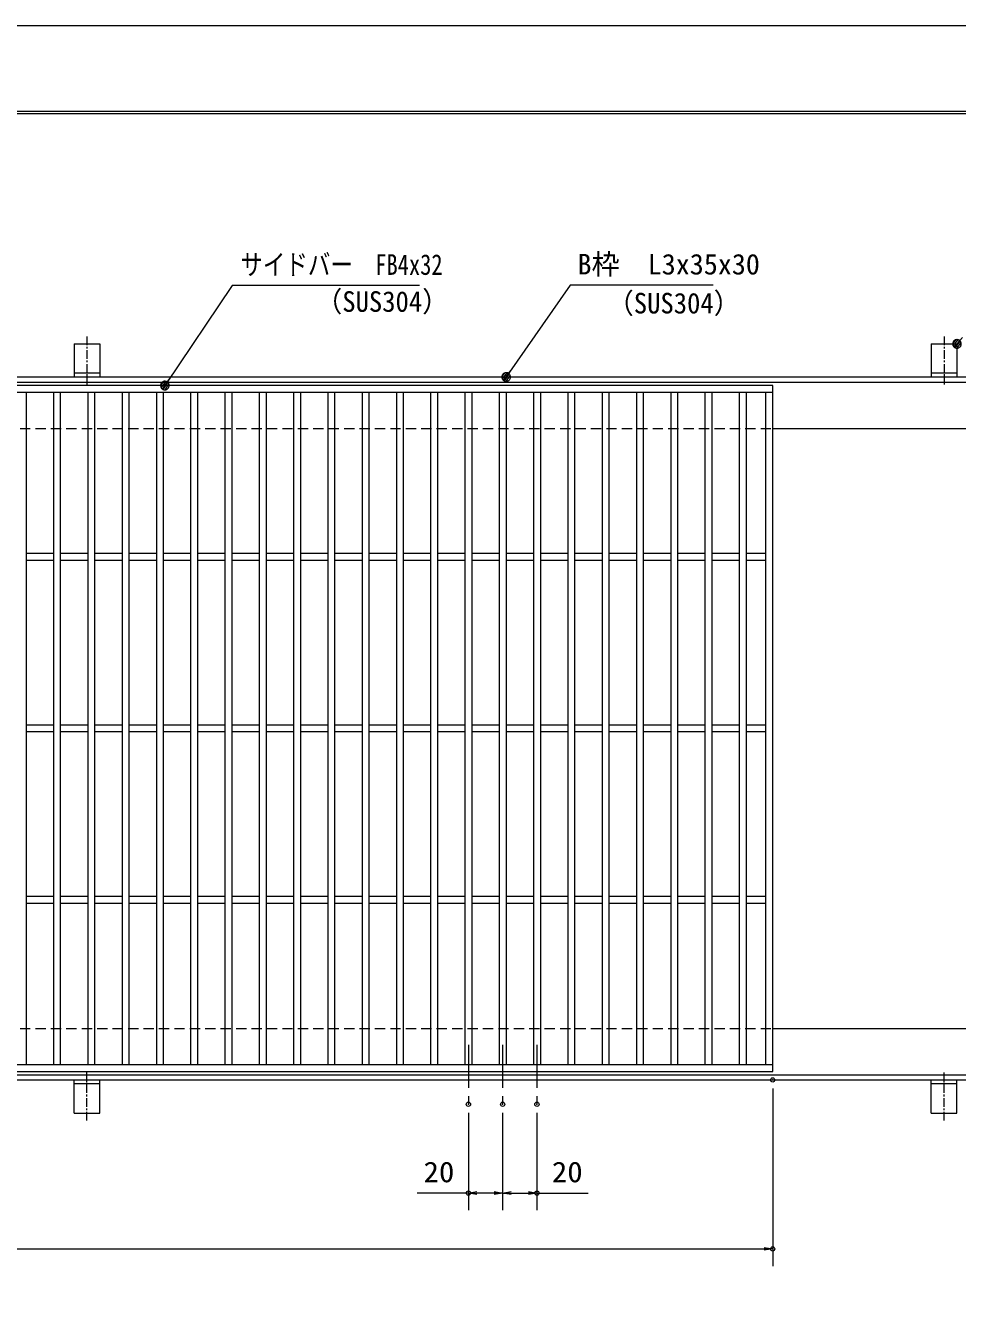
# Model space of a CAD drawing. Units: millimetres, scale not verified. Extents: x -1050 to 1050, y -742 to 742.
# Drawn here: x -231 to 312, y 0 to 742 of the extents above; entities that cross this region are included whole.
import ezdxf
from ezdxf.enums import TextEntityAlignment as Align

# ---------------------------------------------------------------- set-up
doc = ezdxf.new("R2010")
doc.units = ezdxf.units.MM
doc.header["$LTSCALE"] = 5
doc.header["$PDMODE"] = 32
doc.header["$PDSIZE"] = 2.5
doc.linetypes.add('CHAIN1', pattern=[8, 5, -1, 1, -1])
doc.linetypes.add('DASHED1', pattern=[1.8, 1.2, -0.6])
for name, color, linetype, lineweight in [('0-0_7-図\u3000枠', 4, 'Continuous', 9), ('0-1_寸法注釈', 2, 'Continuous', 9), ('0-4_0', 2, 'Continuous', 9), ('0-5_DEFPOINTS', 134, 'Continuous', 9), ('0-6_枠', 7, 'Continuous', 9), ('0-7_蓋', 5, 'Continuous', 9), ('0-8_アンカー', 7, 'Continuous', 9), ('0-9_溝開口', 4, 'DASHED1', 9), ('0-A_中心線', 6, 'CHAIN1', 9)]:
    doc.layers.add(name, color=color, linetype=linetype, lineweight=lineweight)
doc.styles.add('ＭＳ ゴシック', font='')
doc.styles.get('ＭＳ ゴシック').set_extended_font_data('MS Gothic')

# ---------------------------------------------------------------- blocks, each defined once
blk = doc.blocks.new('A$C5D7C781A')
at = {"layer": '0-8_アンカー'}
for p, q in [((0, 118.78), (0, 22.26)), ((0, 118.78), (75, 118.78)), ((75, 118.78), (75, 22.26)), ((75, 33.76), (0, 33.76)), ((0, 22.26), (75, 22.26))]:
    blk.add_line(p, q, dxfattribs=at)
at = {"layer": '0-8_アンカー', "color": 6, "linetype": 'CHAIN1'}
blk.add_line((37.5, 140.11), (37.5, 0), dxfattribs=at)
blk = doc.blocks.new('_OPEN')
at = {"layer": '0-4_0'}
blk.add_line((0, 0), (-5, 0), dxfattribs=at)
blk.add_lwpolyline([(-5, 0.833), (0, 0), (-5, -0.833)], dxfattribs=at)
blk = doc.blocks.new('_Dot')
at = {"layer": '0-4_0'}
for p, q in [((-2.5, 0), (-5, 0)), ((2.445, 0.5), (-2.445, 0.5)), ((1.997, 1.5), (-1.997, 1.5)), ((2.289, -0.995), (-2.289, -0.995)), ((1.499, -1.995), (-1.499, -1.995))]:
    blk.add_line(p, q, dxfattribs=at)
for points in [[(2.5, 0), (2.48, 0.313), (2.421, 0.622), (2.324, 0.92), (2.191, 1.204), (2.023, 1.469), (1.822, 1.711), (1.594, 1.926), (1.34, 2.111), (1.064, 2.262), (0.773, 2.378), (0.468, 2.456), (0.157, 2.495), (-0.157, 2.495), (-0.468, 2.456), (-0.773, 2.378), (-1.064, 2.262), (-1.34, 2.111), (-1.594, 1.926), (-1.822, 1.711), (-2.023, 1.469), (-2.191, 1.204), (-2.324, 0.92), (-2.421, 0.622), (-2.48, 0.313), (-2.5, 0), (0, 0)], [(-2.5, 0), (-2.48, -0.313), (-2.421, -0.622), (-2.324, -0.92), (-2.191, -1.204), (-2.023, -1.469), (-1.822, -1.711), (-1.594, -1.926), (-1.34, -2.111), (-1.064, -2.262), (-0.773, -2.378), (-0.468, -2.456), (-0.157, -2.495), (0.157, -2.495), (0.468, -2.456), (0.773, -2.378), (1.064, -2.262), (1.34, -2.111), (1.594, -1.926), (1.822, -1.711), (2.023, -1.469), (2.191, -1.204), (2.324, -0.92), (2.421, -0.622), (2.48, -0.313), (2.5, 0), (0, 0)]]:
    blk.add_lwpolyline(points, close=True, dxfattribs=at)

msp = doc.modelspace()

# ---------------------------------------------------------------- linework, layer by layer
at = {"layer": '0-0_7-図\u3000枠'}
msp.add_line((-973.75, 691.25), (998.75, 691.25), dxfattribs=at)
msp.add_lwpolyline([(-975, 692.5), (1000, 692.5), (1000, -692.5)], dxfattribs=at)
at = {"layer": '0-1_寸法注釈'}
for p, q in [((204.55, 122.475), (204.55, 18.953)), ((27.05, 108.328), (27.05, 51.522)), ((47.05, 108.328), (47.05, 51.522)), ((47.05, 108.328), (47.05, 51.522)), ((67.05, 108.328), (67.05, 51.522)), ((27.05, 61.522), (-2.797, 61.522)), ((42.05, 61.522), (32.05, 61.522)), ((52.05, 61.522), (62.05, 61.522)), ((67.05, 61.522), (96.897, 61.522)), ((-785.45, 28.953), (199.55, 28.953))]:
    msp.add_line(p, q, dxfattribs=at)
for points in [[(-1.475, 590.749), (-110.699, 590.749), (-149.41, 533.298)], [(169.797, 590.968), (86.447, 590.968), (49.664, 538.288)]]:
    msp.add_lwpolyline(points, dxfattribs=at)
at = {"layer": '0-5_DEFPOINTS'}
msp.add_lwpolyline([(-1050, -742.5), (-1050, 742.5), (1050, 742.5), (1050, -742.5)], close=True, dxfattribs=at)
for p in [(204.55, 127.475), (27.05, 113.328), (47.05, 113.328), (67.05, 113.328), (27.05, 61.522), (67.05, 61.522), (204.55, 28.953)]:
    msp.add_point(p, dxfattribs=at)
at = {"layer": '0-6_枠'}
for p, q in [((-795.45, 537.475), (409.55, 537.475)), ((-792.45, 534.475), (407.714, 534.475)), ((204.55, 507.475), (409.55, 507.475)), ((204.55, 157.475), (409.55, 157.475)), ((-795.45, 127.475), (409.55, 127.475)), ((-792.45, 130.475), (411.386, 130.475))]:
    msp.add_line(p, q, dxfattribs=at)
at = {"layer": '0-7_蓋'}
for p, q in [((204.55, 532.475), (-790.45, 532.475)), ((204.55, 528.475), (-790.45, 528.475)), ((-230.95, 528.475), (-230.95, 136.475)), ((-214.95, 528.475), (-214.95, 136.475)), ((-210.95, 528.475), (-210.95, 136.475)), ((-194.95, 528.475), (-194.95, 136.475)), ((-190.95, 528.475), (-190.95, 136.475)), ((-174.95, 528.475), (-174.95, 136.475)), ((-170.95, 528.475), (-170.95, 136.475)), ((-154.95, 528.475), (-154.95, 136.475)), ((-150.95, 528.475), (-150.95, 136.475)), ((-134.95, 528.475), (-134.95, 136.475)), ((-130.95, 528.475), (-130.95, 136.475)), ((-114.95, 528.475), (-114.95, 136.475)), ((-110.95, 528.475), (-110.95, 136.475)), ((-94.95, 528.475), (-94.95, 136.475)), ((-90.95, 528.475), (-90.95, 136.475)), ((-74.95, 528.475), (-74.95, 136.475)), ((-70.95, 528.475), (-70.95, 136.475)), ((-54.95, 528.475), (-54.95, 136.475)), ((-50.95, 528.475), (-50.95, 136.475)), ((-34.95, 528.475), (-34.95, 136.475)), ((-30.95, 528.475), (-30.95, 136.475)), ((-14.95, 528.475), (-14.95, 136.475)), ((-10.95, 528.475), (-10.95, 136.475)), ((5.05, 528.475), (5.05, 136.475)), ((9.05, 528.475), (9.05, 136.475)), ((25.05, 528.475), (25.05, 136.475)), ((29.05, 528.475), (29.05, 136.475)), ((45.05, 528.475), (45.05, 136.475)), ((49.05, 528.475), (49.05, 136.475)), ((65.05, 528.475), (65.05, 136.475)), ((69.05, 528.475), (69.05, 136.475)), ((85.05, 528.475), (85.05, 136.475)), ((89.05, 528.475), (89.05, 136.475)), ((105.05, 528.475), (105.05, 136.475)), ((109.05, 528.475), (109.05, 136.475)), ((125.05, 528.475), (125.05, 136.475)), ((129.05, 528.475), (129.05, 136.475)), ((145.05, 528.475), (145.05, 136.475)), ((149.05, 528.475), (149.05, 136.475)), ((165.05, 528.475), (165.05, 136.475)), ((169.05, 528.475), (169.05, 136.475)), ((185.05, 528.475), (185.05, 136.475)), ((189.05, 528.475), (189.05, 136.475)), ((200.55, 136.475), (200.55, 528.475)), ((204.55, 132.475), (204.55, 532.475)), ((-214.95, 434.475), (-230.95, 434.475)), ((-194.95, 434.475), (-210.95, 434.475)), ((-174.95, 434.475), (-190.95, 434.475)), ((-154.95, 434.475), (-170.95, 434.475)), ((-134.95, 434.475), (-150.95, 434.475)), ((-114.95, 434.475), (-130.95, 434.475)), ((-94.95, 434.475), (-110.95, 434.475)), ((-74.95, 434.475), (-90.95, 434.475)), ((-54.95, 434.475), (-70.95, 434.475)), ((-34.95, 434.475), (-50.95, 434.475)), ((-14.95, 434.475), (-30.95, 434.475)), ((5.05, 434.475), (-10.95, 434.475)), ((25.05, 434.475), (9.05, 434.475)), ((45.05, 434.475), (29.05, 434.475)), ((65.05, 434.475), (49.05, 434.475)), ((85.05, 434.475), (69.05, 434.475)), ((105.05, 434.475), (89.05, 434.475)), ((125.05, 434.475), (109.05, 434.475)), ((145.05, 434.475), (129.05, 434.475)), ((165.05, 434.475), (149.05, 434.475)), ((185.05, 434.475), (169.05, 434.475)), ((200.55, 434.475), (189.05, 434.475)), ((-214.95, 430.475), (-230.95, 430.475)), ((-194.95, 430.475), (-210.95, 430.475)), ((-174.95, 430.475), (-190.95, 430.475)), ((-154.95, 430.475), (-170.95, 430.475)), ((-134.95, 430.475), (-150.95, 430.475)), ((-114.95, 430.475), (-130.95, 430.475)), ((-94.95, 430.475), (-110.95, 430.475)), ((-74.95, 430.475), (-90.95, 430.475)), ((-54.95, 430.475), (-70.95, 430.475)), ((-34.95, 430.475), (-50.95, 430.475)), ((-14.95, 430.475), (-30.95, 430.475)), ((5.05, 430.475), (-10.95, 430.475)), ((25.05, 430.475), (9.05, 430.475)), ((45.05, 430.475), (29.05, 430.475)), ((65.05, 430.475), (49.05, 430.475)), ((85.05, 430.475), (69.05, 430.475)), ((105.05, 430.475), (89.05, 430.475)), ((125.05, 430.475), (109.05, 430.475)), ((145.05, 430.475), (129.05, 430.475)), ((165.05, 430.475), (149.05, 430.475)), ((185.05, 430.475), (169.05, 430.475)), ((200.55, 430.475), (189.05, 430.475)), ((-214.95, 334.475), (-230.95, 334.475)), ((-194.95, 334.475), (-210.95, 334.475)), ((-174.95, 334.475), (-190.95, 334.475)), ((-154.95, 334.475), (-170.95, 334.475)), ((-134.95, 334.475), (-150.95, 334.475)), ((-114.95, 334.475), (-130.95, 334.475)), ((-94.95, 334.475), (-110.95, 334.475)), ((-74.95, 334.475), (-90.95, 334.475)), ((-54.95, 334.475), (-70.95, 334.475)), ((-34.95, 334.475), (-50.95, 334.475)), ((-14.95, 334.475), (-30.95, 334.475)), ((5.05, 334.475), (-10.95, 334.475)), ((25.05, 334.475), (9.05, 334.475)), ((45.05, 334.475), (29.05, 334.475)), ((65.05, 334.475), (49.05, 334.475)), ((85.05, 334.475), (69.05, 334.475)), ((105.05, 334.475), (89.05, 334.475)), ((125.05, 334.475), (109.05, 334.475)), ((145.05, 334.475), (129.05, 334.475)), ((165.05, 334.475), (149.05, 334.475)), ((185.05, 334.475), (169.05, 334.475)), ((200.55, 334.475), (189.05, 334.475)), ((-214.95, 330.475), (-230.95, 330.475)), ((-194.95, 330.475), (-210.95, 330.475)), ((-174.95, 330.475), (-190.95, 330.475)), ((-154.95, 330.475), (-170.95, 330.475)), ((-134.95, 330.475), (-150.95, 330.475)), ((-114.95, 330.475), (-130.95, 330.475)), ((-94.95, 330.475), (-110.95, 330.475)), ((-74.95, 330.475), (-90.95, 330.475)), ((-54.95, 330.475), (-70.95, 330.475)), ((-34.95, 330.475), (-50.95, 330.475)), ((-14.95, 330.475), (-30.95, 330.475)), ((5.05, 330.475), (-10.95, 330.475)), ((25.05, 330.475), (9.05, 330.475)), ((45.05, 330.475), (29.05, 330.475)), ((65.05, 330.475), (49.05, 330.475)), ((85.05, 330.475), (69.05, 330.475)), ((105.05, 330.475), (89.05, 330.475)), ((125.05, 330.475), (109.05, 330.475)), ((145.05, 330.475), (129.05, 330.475)), ((165.05, 330.475), (149.05, 330.475)), ((185.05, 330.475), (169.05, 330.475)), ((200.55, 330.475), (189.05, 330.475)), ((-214.95, 234.475), (-230.95, 234.475)), ((-214.95, 230.475), (-230.95, 230.475)), ((-194.95, 234.475), (-210.95, 234.475)), ((-194.95, 230.475), (-210.95, 230.475)), ((-174.95, 234.475), (-190.95, 234.475)), ((-174.95, 230.475), (-190.95, 230.475)), ((-154.95, 234.475), (-170.95, 234.475)), ((-154.95, 230.475), (-170.95, 230.475)), ((-134.95, 234.475), (-150.95, 234.475)), ((-134.95, 230.475), (-150.95, 230.475)), ((-114.95, 234.475), (-130.95, 234.475)), ((-114.95, 230.475), (-130.95, 230.475)), ((-94.95, 234.475), (-110.95, 234.475)), ((-94.95, 230.475), (-110.95, 230.475)), ((-74.95, 234.475), (-90.95, 234.475)), ((-74.95, 230.475), (-90.95, 230.475)), ((-54.95, 234.475), (-70.95, 234.475)), ((-54.95, 230.475), (-70.95, 230.475)), ((-34.95, 234.475), (-50.95, 234.475)), ((-34.95, 230.475), (-50.95, 230.475)), ((-14.95, 234.475), (-30.95, 234.475)), ((-14.95, 230.475), (-30.95, 230.475)), ((5.05, 234.475), (-10.95, 234.475)), ((5.05, 230.475), (-10.95, 230.475)), ((25.05, 234.475), (9.05, 234.475)), ((25.05, 230.475), (9.05, 230.475)), ((45.05, 234.475), (29.05, 234.475)), ((45.05, 230.475), (29.05, 230.475)), ((65.05, 234.475), (49.05, 234.475)), ((65.05, 230.475), (49.05, 230.475)), ((85.05, 234.475), (69.05, 234.475)), ((85.05, 230.475), (69.05, 230.475)), ((105.05, 234.475), (89.05, 234.475)), ((105.05, 230.475), (89.05, 230.475)), ((125.05, 234.475), (109.05, 234.475)), ((125.05, 230.475), (109.05, 230.475)), ((145.05, 234.475), (129.05, 234.475)), ((145.05, 230.475), (129.05, 230.475)), ((165.05, 234.475), (149.05, 234.475)), ((165.05, 230.475), (149.05, 230.475)), ((185.05, 234.475), (169.05, 234.475)), ((185.05, 230.475), (169.05, 230.475)), ((200.55, 234.475), (189.05, 234.475)), ((200.55, 230.475), (189.05, 230.475)), ((-790.45, 136.475), (204.55, 136.475)), ((-790.45, 132.475), (204.55, 132.475))]:
    msp.add_line(p, q, dxfattribs=at)
at = {"layer": '0-9_溝開口'}
for p, q in [((-765.45, 507.475), (204.55, 507.475)), ((-765.45, 157.475), (204.55, 157.475))]:
    msp.add_line(p, q, dxfattribs=at)
at = {"layer": '0-A_中心線'}
for p, q in [((27.05, 147.969), (27.05, 113.328)), ((47.05, 147.969), (47.05, 113.328)), ((67.05, 147.969), (67.05, 113.328))]:
    msp.add_line(p, q, dxfattribs=at)

# ---------------------------------------------------------------- block references
at = {"layer": '0-1_寸法注釈'}
for name, p, rotation in [('_Dot', (312.05, 556.779), 229.33113), ('_Dot', (49.081, 537.475), 234.35189), ('_Dot', (-149.979, 532.475), 235.34703), ('_OPEN', (27.05, 61.522), 180), ('_OPEN', (47.05, 61.522), 180)]:
    msp.add_blockref(name, p, dxfattribs=dict(at, rotation=rotation))
for p in [(47.05, 61.522), (67.05, 61.522), (204.55, 28.953)]:
    msp.add_blockref('_OPEN', p, dxfattribs=at)
at = {"layer": '0-8_アンカー', "xscale": 0.2, "yscale": 0.2}
for p in [(-202.95, 533.023), (297.05, 533.023)]:
    msp.add_blockref('A$C5D7C781A', p, dxfattribs=at)
at = {"layer": '0-8_アンカー', "xscale": -0.2, "yscale": 0.2, "rotation": 180}
for p in [(-202.95, 131.927), (297.05, 131.927)]:
    msp.add_blockref('A$C5D7C781A', p, dxfattribs=at)

# ---------------------------------------------------------------- texts
at = {"layer": '0-1_寸法注釈', "color": 7, "style": 'ＭＳ ゴシック'}
for s, width, p in [('サイドバー\u3000FB4x32', 0.8, (-105.921, 593.436)), ('（SUS304）', 0.95, (-62.079, 571.881)), ('（SUS304）', 0.95, (107.958, 570.919)), ('20', 1.1, (0.893, 64.209)), ('20', 1.1, (75.74, 64.209))]:
    msp.add_text(s, height=12.02, dxfattribs=dict(at, width=width)).set_placement(p, align=Align.BOTTOM_LEFT)
msp.add_text('B枠\u3000L3x35x30', height=12.02, dxfattribs=at).set_placement((90.7, 593.655), align=Align.BOTTOM_LEFT)

doc.saveas('drawing.dxf')
